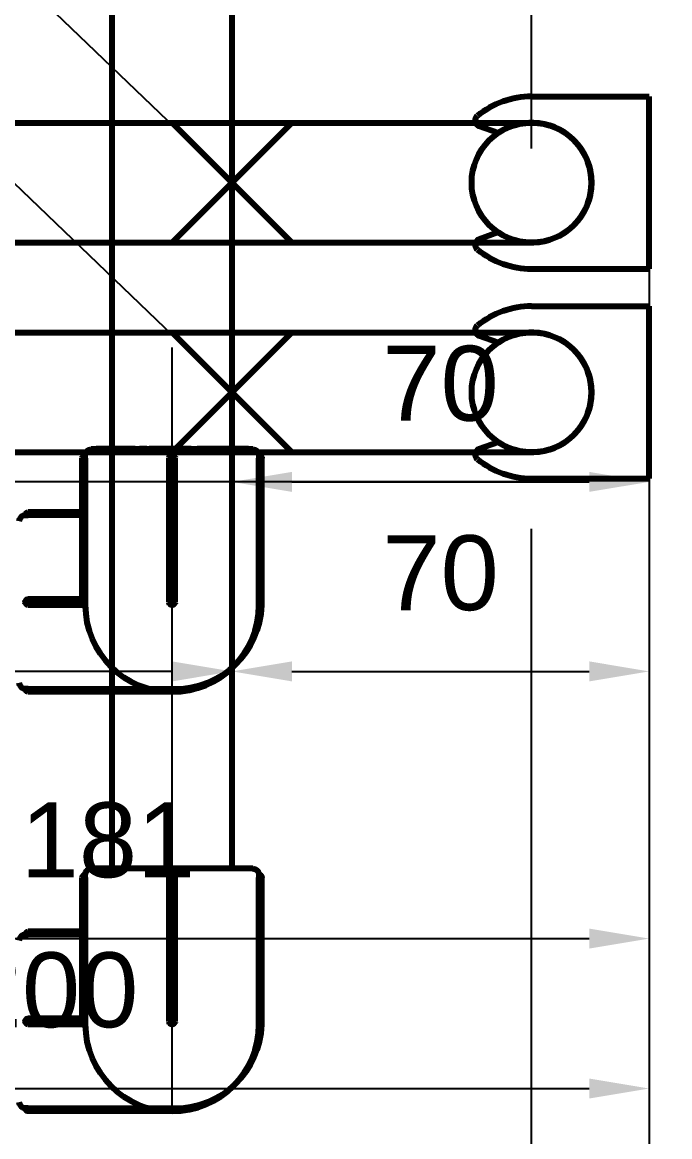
# Model space of a CAD drawing. Header units: millimetres. Extents: x -92220 to 11040, y -5929 to 27498.
# Drawn here: x 8974.2 to 9082.3, y 264.3 to 450.3 of the extents above; entities that cross this region are included whole.
import ezdxf

# ---------------------------------------------------------------- set-up
doc = ezdxf.new("R2010")
doc.units = ezdxf.units.MM
doc.linetypes.add('DASHED', pattern=[19.05, 12.7, -6.35])
doc.layers.add('100 noprint', color=1, linetype='Continuous', plot=False)
for name, color, linetype in [('17 Конструкции 2', 7, 'Continuous'), ('21 Вода ветка 1', 7, 'Continuous'), ('22 Вода ветка 2', 7, 'Continuous'), ('23 Вода ветка 3', 7, 'Continuous'), ('24 Вода ветка 4', 7, 'Continuous'), ('33 Вода ветка 13', 7, 'Continuous'), ('40 Оборудование', 7, 'Continuous')]:
    doc.layers.add(name, color=color, linetype=linetype)
doc.styles.get("Standard").update_dxf_attribs({"font": 'arial.ttf'})
doc.dimstyles.new('ISO-25', dxfattribs={"dimtxt": 2.5, "dimasz": 2.5, "dimexe": 1.25, "dimexo": 0.625, "dimtad": 1, "dimtxsty": 'Standard', "dimcen": 2.5, "dimadec": 0, "dimazin": 0, "dimtfac": 1, "dimtmove": 0, "dimatfit": 3, "dimfxl": 1, "dimarcsym": 0})

# ---------------------------------------------------------------- blocks, each defined once
blk = doc.blocks.new('неподвижная опора')
at = {"color": 0, "lineweight": -2}
for p, q in [((-10, -10), (10, 10)), ((10, -10), (-10, 10))]:
    blk.add_line(p, q, dxfattribs=at)
blk = doc.blocks.new('*D134')
at = {"layer": '21 Вода ветка 1', "color": 0, "lineweight": -2}
for p, q in [((9009.21, 423.51), (9009.21, 368.56)), ((9078.83, 423.51), (9078.83, 368.56)), ((9019.21, 373.56), (9068.83, 373.56))]:
    blk.add_line(p, q, dxfattribs=at)
at = {"layer": '21 Вода ветка 1', "color": 0}
for points in [[(9019.21, 375.23), (9019.21, 371.9), (9009.21, 373.56)], [(9068.83, 371.9), (9068.83, 375.23), (9078.83, 373.56)]]:
    blk.add_solid(points, dxfattribs=at)
at = {"layer": 'Defpoints', "color": 0}
for p in [(9009.21, 423.51), (9078.83, 423.51), (9078.83, 373.56)]:
    blk.add_point(p, dxfattribs=at)
at = {"layer": '21 Вода ветка 1', "color": 0, "insert": (9044.02, 389.94), "char_height": 12.5, "attachment_point": 5}
blk.add_mtext('70', dxfattribs=at)
blk = doc.blocks.new('*D135')
at = {"layer": '21 Вода ветка 1', "color": 0, "lineweight": -2}
for p, q in [((9078.83, 423.51), (9078.83, 368.56)), ((8409.21, 418.51), (8409.21, 368.56)), ((9068.83, 373.56), (8419.21, 373.56))]:
    blk.add_line(p, q, dxfattribs=at)
at = {"layer": '21 Вода ветка 1', "color": 0}
for points in [[(8419.21, 375.23), (8419.21, 371.9), (8409.21, 373.56)], [(9068.83, 371.9), (9068.83, 375.23), (9078.83, 373.56)]]:
    blk.add_solid(points, dxfattribs=at)
at = {"layer": 'Defpoints', "color": 0}
for p in [(9078.83, 423.51), (8409.21, 418.51), (8409.21, 373.56)]:
    blk.add_point(p, dxfattribs=at)
at = {"layer": '21 Вода ветка 1', "color": 0, "insert": (8744.02, 389.94), "char_height": 12.5, "attachment_point": 5}
blk.add_mtext('670', dxfattribs=at)
blk = doc.blocks.new('*D141')
at = {"layer": '22 Вода ветка 2', "color": 0, "lineweight": -2}
for p, q in [((8898.19, 348.45), (8898.19, 292.33)), ((9078.83, 348.45), (9078.83, 292.33)), ((8908.19, 297.33), (9068.83, 297.33))]:
    blk.add_line(p, q, dxfattribs=at)
at = {"layer": '22 Вода ветка 2', "color": 0}
for points in [[(8908.19, 299), (8908.19, 295.67), (8898.19, 297.33)], [(9068.83, 295.67), (9068.83, 299), (9078.83, 297.33)]]:
    blk.add_solid(points, dxfattribs=at)
at = {"layer": 'Defpoints', "color": 0}
for p in [(8898.19, 348.45), (9078.83, 348.45), (9078.83, 297.33)]:
    blk.add_point(p, dxfattribs=at)
at = {"layer": '22 Вода ветка 2', "color": 0, "insert": (8988.51, 313.72), "char_height": 12.5, "attachment_point": 5}
blk.add_mtext('181', dxfattribs=at)
blk = doc.blocks.new('*D147')
at = {"layer": '23 Вода ветка 3', "color": 0, "lineweight": -2}
for p, q in [((9009.21, 388.51), (9009.21, 336.93)), ((9078.83, 388.51), (9078.83, 336.93)), ((9019.21, 341.93), (9068.83, 341.93))]:
    blk.add_line(p, q, dxfattribs=at)
at = {"layer": '23 Вода ветка 3', "color": 0}
for points in [[(9019.21, 343.6), (9019.21, 340.26), (9009.21, 341.93)], [(9068.83, 340.26), (9068.83, 343.6), (9078.83, 341.93)]]:
    blk.add_solid(points, dxfattribs=at)
at = {"layer": 'Defpoints', "color": 0}
for p in [(9009.21, 388.51), (9078.83, 388.51), (9078.83, 341.93)]:
    blk.add_point(p, dxfattribs=at)
at = {"layer": '23 Вода ветка 3', "color": 0, "insert": (9044.02, 358.31), "char_height": 12.5, "attachment_point": 5}
blk.add_mtext('70', dxfattribs=at)
blk = doc.blocks.new('*D148')
at = {"layer": '23 Вода ветка 3', "color": 0, "lineweight": -2}
for p, q in [((9009.21, 388.51), (9009.21, 336.93)), ((8858.19, 383.45), (8858.19, 336.93)), ((8999.21, 341.93), (8868.19, 341.93))]:
    blk.add_line(p, q, dxfattribs=at)
at = {"layer": '23 Вода ветка 3', "color": 0}
for points in [[(8868.19, 343.6), (8868.19, 340.26), (8858.19, 341.93)], [(8999.21, 340.26), (8999.21, 343.6), (9009.21, 341.93)]]:
    blk.add_solid(points, dxfattribs=at)
at = {"layer": 'Defpoints', "color": 0}
for p in [(9009.21, 388.51), (8858.19, 383.45), (8858.19, 341.93)]:
    blk.add_point(p, dxfattribs=at)
at = {"layer": '23 Вода ветка 3', "color": 0, "insert": (8933.7, 358.31), "char_height": 12.5, "attachment_point": 5}
blk.add_mtext('151', dxfattribs=at)
blk = doc.blocks.new('*D151')
at = {"layer": '24 Вода ветка 4', "color": 0, "lineweight": -2}
for p, q in [((8898.19, 278.45), (8898.19, 227.21)), ((9078.83, 278.45), (9078.83, 227.21)), ((8908.19, 232.21), (9068.83, 232.21))]:
    blk.add_line(p, q, dxfattribs=at)
at = {"layer": '24 Вода ветка 4', "color": 0}
for points in [[(8908.19, 233.88), (8908.19, 230.54), (8898.19, 232.21)], [(9068.83, 230.54), (9068.83, 233.88), (9078.83, 232.21)]]:
    blk.add_solid(points, dxfattribs=at)
at = {"layer": 'Defpoints', "color": 0}
for p in [(8898.19, 278.45), (9078.83, 278.45), (9078.83, 232.21)]:
    blk.add_point(p, dxfattribs=at)
at = {"layer": '24 Вода ветка 4', "color": 0, "insert": (8988.51, 248.59), "char_height": 12.5, "attachment_point": 5}
blk.add_mtext('181', dxfattribs=at)
blk = doc.blocks.new('*D222')
at = {"layer": '33 Вода ветка 13', "color": 0, "lineweight": -2}
for p, q in [((8879.19, 313.45), (8879.19, 267.3)), ((9078.83, 313.45), (9078.83, 267.3)), ((8889.19, 272.3), (9068.83, 272.3))]:
    blk.add_line(p, q, dxfattribs=at)
at = {"layer": '33 Вода ветка 13', "color": 0}
for points in [[(8889.19, 273.97), (8889.19, 270.64), (8879.19, 272.3)], [(9068.83, 270.64), (9068.83, 273.97), (9078.83, 272.3)]]:
    blk.add_solid(points, dxfattribs=at)
at = {"layer": 'Defpoints', "color": 0}
for p in [(8879.19, 313.45), (9078.83, 313.45), (9078.83, 272.3)]:
    blk.add_point(p, dxfattribs=at)
at = {"layer": '33 Вода ветка 13', "color": 0, "insert": (8979.01, 288.69), "char_height": 12.5, "attachment_point": 5}
blk.add_mtext('200', dxfattribs=at)
blk = doc.blocks.new('*D396')
at = {"layer": '40 Оборудование', "color": 0, "lineweight": -2}
for p, q in [((8958.83, 1250), (9173.06, 1250)), ((9168.06, 1240), (9168.06, 10)), ((8958.83, 0), (9173.06, 0))]:
    blk.add_line(p, q, dxfattribs=at)
at = {"layer": '40 Оборудование', "color": 0}
for points in [[(9169.72, 1240), (9166.39, 1240), (9168.06, 1250)], [(9166.39, 10), (9169.72, 10), (9168.06, 0)]]:
    blk.add_solid(points, dxfattribs=at)
at = {"layer": 'Defpoints', "color": 0}
for p in [(8958.83, 1250), (8958.83, 0), (9168.06, 0)]:
    blk.add_point(p, dxfattribs=at)
at = {"layer": '40 Оборудование', "color": 0, "insert": (9151.59, 625), "char_height": 12.5, "attachment_point": 5, "rotation": 90}
blk.add_mtext('1250*', dxfattribs=at)

msp = doc.modelspace()

# ---------------------------------------------------------------- linework, layer by layer
at = {"layer": '100 noprint', "color": 2, "linetype": 'DASHED', "ltscale": 10, "flags": 128}
for points in [[(215, -2918.57), (9059.21, -2918.57), (9059.21, 1147.54)], [(245.26, -2978.57), (8999.21, -2978.57), (8999.21, 930.63)]]:
    msp.add_lwpolyline(points, dxfattribs=at)
at = {"layer": '17 Конструкции 2', "color": 254}
for p, q in [((7820.21, 433.51), (9049.86, 433.51)), ((7820.21, 413.29), (9049.86, 413.29))]:
    msp.add_line(p, q, dxfattribs=at)
at = {"layer": '21 Вода ветка 1', "lineweight": 80}
for p, q in [((9059.21, 437.89), (9078.83, 437.89)), ((9078.83, 409.14), (9078.83, 437.89)), ((9053.62, 431.81), (9050.44, 432.96)), ((9053.62, 415.22), (9050.44, 414.06)), ((9059.21, 409.14), (9078.83, 409.14))]:
    msp.add_line(p, q, dxfattribs=at)
at = {"layer": '21 Вода ветка 1', "color": 1, "lineweight": 80}
for p, q in [((7874.53, 433.51), (9059.21, 433.51)), ((7874.98, 413.51), (9059.21, 413.51))]:
    msp.add_line(p, q, dxfattribs=at)
at = {"layer": '21 Вода ветка 1', "flags": 128}
msp.add_lwpolyline([(9009.21, 423.51), (8947.52, 482.66), (8923.45, 482.66)], dxfattribs=at)
at = {"layer": '21 Вода ветка 1', "color": 1, "lineweight": 80}
msp.add_circle((9059.21, 423.51), 10, dxfattribs=at)
at = {"layer": '21 Вода ветка 1', "lineweight": 80}
for centre, radius, start, end in [((9059.21, 423.51), 14.37, 90, 129.036), ((9050.78, 433.9), 1, 129.036, 249.9628), ((9059.21, 423.51), 10, 236.0093, 123.9907), ((9050.78, 413.13), 1, 110.0372, 230.964), ((9059.21, 423.51), 14.37, 230.964, 270)]:
    msp.add_arc(centre, radius, start, end, dxfattribs=at)
at = {"layer": '22 Вода ветка 2', "color": 5, "lineweight": 80}
for p, q in [((8989.21, 379.01), (8989.21, 903.23)), ((9009.21, 379.01), (9009.21, 903.23)), ((8984.21, 353.01), (8984.72, 353.01)), ((8999.71, 338.51), (8999.71, 339.02))]:
    msp.add_line(p, q, dxfattribs=at)
at = {"layer": '22 Вода ветка 2', "color": 5, "lineweight": 80, "extrusion": (2.28848e-17, 1, -2.22045e-16)}
for p, q in [((9012.71, 379.01), (8985.71, 379.01)), ((8986.51, 379.01), (8986.51, 379.11)), ((8986.51, 379.11), (8988.25, 379.11)), ((8988.25, 379.01), (8988.25, 379.11)), ((8989.5, 379.11), (8990.51, 379.11)), ((8989.5, 379.01), (8989.5, 379.11)), ((8990.51, 379.01), (8990.51, 379.11)), ((8990.51, 379.11), (8991.13, 379.11)), ((8991.13, 379.11), (8992.42, 379.11)), ((8991.13, 379.01), (8991.13, 379.11)), ((8992.42, 379.11), (8992.56, 379.11)), ((8992.42, 379.01), (8992.42, 379.11)), ((8992.56, 379.01), (8992.56, 379.11)), ((8992.56, 379.11), (8993.05, 379.11)), ((8993.05, 379.01), (8993.05, 379.11)), ((8993.79, 379.11), (8993.9, 379.11)), ((8993.79, 379.01), (8993.79, 379.11)), ((8993.9, 379.11), (8994.14, 379.11)), ((8993.9, 379.01), (8993.9, 379.11)), ((8994.14, 379.01), (8994.14, 379.11)), ((8994.14, 379.11), (8995.01, 379.11)), ((8995.01, 379.01), (8995.01, 379.11)), ((8995.37, 379.11), (8995.61, 379.11)), ((8995.37, 379.01), (8995.37, 379.11)), ((8995.61, 379.11), (8995.88, 379.11)), ((8995.61, 379.01), (8995.61, 379.11)), ((8995.88, 379.01), (8995.88, 379.11)), ((8995.88, 379.11), (8997.17, 379.11)), ((8997.17, 379.11), (8997.2, 379.11)), ((8997.17, 379.01), (8997.17, 379.11)), ((8997.2, 379.11), (8997.47, 379.11)), ((8997.2, 379.01), (8997.2, 379.11)), ((8997.47, 379.11), (8998.13, 379.11)), ((8997.47, 379.01), (8997.47, 379.11)), ((8998.27, 379.01), (8998.27, 379.11)), ((8998.34, 379.11), (8998.74, 379.11)), ((8998.74, 379.11), (8999.02, 379.11)), ((8998.74, 379.01), (8998.74, 379.11)), ((8999.02, 379.01), (8999.02, 379.11)), ((8999.02, 379.11), (8999.27, 379.11)), ((8999.27, 379.11), (9000.06, 379.11)), ((8999.27, 379.01), (8999.27, 379.11)), ((9000.06, 379.01), (9000.06, 379.11)), ((9000.49, 379.11), (9000.75, 379.11)), ((9000.49, 379.01), (9000.49, 379.11)), ((9000.75, 379.11), (9000.9, 379.11)), ((9000.75, 379.01), (9000.75, 379.11)), ((9000.9, 379.11), (9001.4, 379.11)), ((9000.9, 379.01), (9000.9, 379.11)), ((9002.26, 379.01), (9002.26, 379.11)), ((9003.49, 379.01), (9003.49, 379.11)), ((9004.4, 379.01), (9004.4, 379.11)), ((9006.02, 379.11), (9006.42, 379.11)), ((9006.02, 379.01), (9006.02, 379.11)), ((9006.42, 379.01), (9006.42, 379.11)), ((9007.66, 379.01), (9007.66, 379.11)), ((9008.39, 379.11), (9008.45, 379.11)), ((9008.39, 379.01), (9008.39, 379.11)), ((9008.45, 379.11), (9008.62, 379.11)), ((9008.45, 379.01), (9008.45, 379.11)), ((9008.62, 379.01), (9008.62, 379.11)), ((9009.35, 379.11), (9009.63, 379.11)), ((9009.35, 379.01), (9009.35, 379.11)), ((9009.63, 379.11), (9009.71, 379.11)), ((9009.63, 379.01), (9009.63, 379.11)), ((9009.71, 379.11), (9009.8, 379.11)), ((9009.71, 379.01), (9009.71, 379.11)), ((9009.8, 379.11), (9009.91, 379.11)), ((9009.8, 379.01), (9009.8, 379.11)), ((9009.91, 379.01), (9009.91, 379.11)), ((9011.27, 379.11), (9011.66, 379.11)), ((9011.27, 379.01), (9011.27, 379.11)), ((9011.66, 379.11), (9011.89, 379.11)), ((9011.66, 379.01), (9011.66, 379.11)), ((9011.89, 379.11), (9011.94, 379.11)), ((9011.89, 379.01), (9011.89, 379.11)), ((9011.94, 379.01), (9011.94, 379.11)), ((8984.21, 353.01), (8984.21, 377.51)), ((8984.72, 377.51), (8984.72, 353.01)), ((8998.71, 353.51), (8998.71, 377.51)), ((8999.71, 353.51), (8999.71, 377.51)), ((9013.7, 353.01), (9013.7, 377.51)), ((9014.21, 353.01), (9014.21, 377.51)), ((9013.7, 353.01), (9014.21, 353.01))]:
    msp.add_line(p, q, dxfattribs=at)
at = {"layer": '22 Вода ветка 2', "color": 5, "lineweight": 80, "extrusion": (-1, 8.41171e-17, -2.22045e-16)}
for p, q in [((8984.21, 368.51), (8975.21, 368.51)), ((8999.71, 368.01), (8999.71, 368.51)), ((8984.21, 368.01), (8975.21, 368.01)), ((8984.21, 354.01), (8975.21, 354.01)), ((8984.21, 353.01), (8975.21, 353.01)), ((8975.21, 339.02), (8999.71, 339.02)), ((8999.71, 338.51), (8975.21, 338.51))]:
    msp.add_line(p, q, dxfattribs=at)
at = {"layer": '22 Вода ветка 2', "color": 5, "lineweight": 80, "extrusion": (-5.08144e-33, -2.22045e-16, -1)}
for centre, radius, start, end in [((-8984.71, 377.51), 0.5, 0, 90), ((-8985.71, 378.01), 1, 0, 90), ((-8999.21, 377.51), 0.5, 0, 180), ((-9012.71, 378.01), 1, 90, 180), ((-9013.71, 377.51), 0.5, 90, 180)]:
    msp.add_arc(centre, radius, start, end, dxfattribs=at)
at = {"layer": '22 Вода ветка 2', "color": 5, "lineweight": 80, "extrusion": (2.22045e-16, -1.86777e-32, -1)}
for centre, radius, start, end in [((-8975.21, 368.01), 0.5, 0, 90), ((-8974.71, 367.01), 1, 0, 90), ((-8975.21, 353.51), 0.5, 270, 90), ((-8974.71, 340.01), 1, 270, 0), ((-8975.21, 339.01), 0.5, 270, 0)]:
    msp.add_arc(centre, radius, start, end, dxfattribs=at)
at = {"layer": '22 Вода ветка 2', "color": 5, "lineweight": 80, "extrusion": (2.21112e-32, 2.22045e-16, -1)}
msp.add_arc((-8999.21, 353.51), 0.5, 180, 0, dxfattribs=at)
at = {"layer": '22 Вода ветка 2', "color": 5, "lineweight": 80}
for centre, start, end in [((8999.21, 353.01), 180, 0), ((8999.71, 353.51), 270, 358.0239)]:
    msp.add_arc(centre, 14.5, start, end, dxfattribs=at)
for points, degree, knots in [([(8984.72, 377.51), (8984.72, 377.57), (8984.71, 377.63), (8984.71, 377.75), (8984.71, 377.8), (8984.71, 377.88), (8984.71, 377.92), (8984.71, 377.97), (8984.71, 377.99), (8984.71, 378.01), (8984.71, 378.01), (8984.71, 378.01)], 3, [0.22380526, 0.22380526, 0.22380526, 0.22380526, 0.24107522, 0.24107522, 0.25834518, 0.25834518, 0.27361424, 0.27361424, 0.28601062, 0.28601062, 0.29840701, 0.29840701, 0.29840701, 0.29840701]), ([(8988.39, 379.11), (8988.53, 379.11), (8988.97, 379.11), (8989.37, 379.11), (8989.5, 379.11)], 2, [-3, -3, -3, -2, -1, -0.484947, -0.484947, -0.484947]), ([(9003.49, 379.11), (9003.49, 379.11), (9003.62, 379.11), (9003.86, 379.11)], 2, [-1.502374, -1.502374, -1.502374, -1, 0, 0, 0]), ([(9003.86, 379.11), (9004.12, 379.11), (9004.39, 379.11), (9004.4, 379.11)], 2, [-2, -2, -2, -1, -0.936655, -0.936655, -0.936655]), ([(9004.4, 379.11), (9004.4, 379.11), (9004.47, 379.11), (9004.65, 379.11)], 2, [-1.431321, -1.431321, -1.431321, -1, 0, 0, 0]), ([(9005.73, 379.11), (9005.92, 379.11), (9006.02, 379.11), (9006.02, 379.11)], 2, [-3, -3, -3, -2, -1.429003, -1.429003, -1.429003]), ([(9006.42, 379.11), (9006.42, 379.11), (9006.49, 379.11), (9006.57, 379.11)], 2, [-1.875117, -1.875117, -1.875117, -1, 0, 0, 0]), ([(9007.4, 379.11), (9007.62, 379.11), (9007.66, 379.11), (9007.66, 379.11)], 2, [-2, -2, -2, -1, -0.823469, -0.823469, -0.823469]), ([(9008.62, 379.11), (9008.78, 379.11), (9009.01, 379.11), (9009.13, 379.11)], 2, [-1.854622, -1.854622, -1.854622, -1, 0, 0, 0]), ([(9009.13, 379.11), (9009.3, 379.11), (9009.35, 379.11), (9009.35, 379.11)], 2, [-3, -3, -3, -2, -1.715556, -1.715556, -1.715556]), ([(9013.71, 378.01), (9013.71, 378.01), (9013.71, 378.01), (9013.71, 377.99), (9013.71, 377.97), (9013.7, 377.92), (9013.7, 377.88), (9013.7, 377.8), (9013.7, 377.75), (9013.7, 377.63), (9013.7, 377.57), (9013.7, 377.51)], 3, [0.44761051, 0.44761051, 0.44761051, 0.44761051, 0.4600069, 0.4600069, 0.47240329, 0.47240329, 0.48767234, 0.48767234, 0.5049423, 0.5049423, 0.52221227, 0.52221227, 0.52221227, 0.52221227]), ([(8974.71, 368.01), (8974.71, 368.01), (8974.71, 368.01), (8974.74, 368.01), (8974.75, 368.01), (8974.8, 368.01), (8974.84, 368.01), (8974.92, 368.01), (8974.97, 368.01), (8975.09, 368.01), (8975.15, 368.01), (8975.21, 368.01)], 3, [0.44761051, 0.44761051, 0.44761051, 0.44761051, 0.4600069, 0.4600069, 0.47240329, 0.47240329, 0.48767234, 0.48767234, 0.5049423, 0.5049423, 0.52221227, 0.52221227, 0.52221227, 0.52221227]), ([(8975.21, 339.02), (8975.15, 339.02), (8975.09, 339.02), (8974.97, 339.02), (8974.92, 339.02), (8974.84, 339.02), (8974.8, 339.02), (8974.75, 339.02), (8974.74, 339.02), (8974.71, 339.01), (8974.71, 339.01), (8974.71, 339.01)], 3, [0.22380526, 0.22380526, 0.22380526, 0.22380526, 0.24107522, 0.24107522, 0.25834518, 0.25834518, 0.27361424, 0.27361424, 0.28601062, 0.28601062, 0.29840701, 0.29840701, 0.29840701, 0.29840701])]:
    msp.add_open_spline(points, degree=degree, knots=knots, dxfattribs=at)
for points in [[(8988.25, 379.11), (8988.25, 379.11), (8988.39, 379.11)], [(8998.13, 379.11), (8998.21, 379.11), (8998.27, 379.11)], [(8998.27, 379.11), (8998.3, 379.11), (8998.34, 379.11)], [(9001.4, 379.11), (9001.82, 379.11), (9002.21, 379.11), (9002.25, 379.11)], [(9002.25, 379.11), (9002.26, 379.11), (9002.26, 379.11)], [(9004.65, 379.11), (9004.8, 379.11), (9005.06, 379.11), (9005.32, 379.11), (9005.6, 379.11), (9005.73, 379.11)], [(9006.57, 379.11), (9006.72, 379.11), (9007.18, 379.11), (9007.4, 379.11)], [(9007.66, 379.11), (9007.69, 379.11), (9007.72, 379.11)], [(9007.72, 379.11), (9007.89, 379.11), (9008.05, 379.11)], [(9008.05, 379.11), (9008.18, 379.11), (9008.39, 379.11)], [(9009.91, 379.11), (9009.91, 379.11), (9010.13, 379.11)], [(9010.13, 379.11), (9010.32, 379.11), (9010.59, 379.11)], [(9010.59, 379.11), (9010.88, 379.11), (9011.26, 379.11), (9011.27, 379.11)], [(9011.27, 379.11), (9011.27, 379.11), (9011.27, 379.11)]]:
    msp.add_open_spline(points, degree=2, dxfattribs=at)
at = {"layer": '23 Вода ветка 3', "lineweight": 80}
for p, q in [((9059.21, 402.89), (9078.83, 402.89)), ((9078.83, 374.14), (9078.83, 402.89)), ((9053.62, 396.81), (9050.44, 397.96)), ((9053.62, 380.22), (9050.44, 379.06)), ((9059.21, 374.14), (9078.83, 374.14))]:
    msp.add_line(p, q, dxfattribs=at)
at = {"layer": '23 Вода ветка 3', "color": 1, "lineweight": 80}
for p, q in [((8754.19, 398.51), (9059.21, 398.51)), ((8754.19, 378.51), (9059.21, 378.51))]:
    msp.add_line(p, q, dxfattribs=at)
at = {"layer": '23 Вода ветка 3', "flags": 128}
msp.add_lwpolyline([(9009.21, 388.51), (8947.52, 447.66), (8923.45, 447.66)], dxfattribs=at)
at = {"layer": '23 Вода ветка 3', "color": 1, "lineweight": 80}
msp.add_circle((9059.21, 388.51), 10, dxfattribs=at)
at = {"layer": '23 Вода ветка 3', "lineweight": 80}
for centre, radius, start, end in [((9059.21, 388.51), 14.37, 90, 129.036), ((9050.78, 398.9), 1, 129.036, 249.9628), ((9059.21, 388.51), 10, 236.0093, 123.9907), ((9050.78, 378.13), 1, 110.0372, 230.964), ((9059.21, 388.51), 14.37, 230.964, 270)]:
    msp.add_arc(centre, radius, start, end, dxfattribs=at)
at = {"layer": '24 Вода ветка 4', "color": 5, "lineweight": 80}
for p, q in [((8989.21, 309.01), (8989.21, 903.23)), ((9009.21, 309.01), (9009.21, 903.23)), ((8984.21, 283.01), (8984.72, 283.01)), ((8999.71, 268.51), (8999.71, 269.02))]:
    msp.add_line(p, q, dxfattribs=at)
at = {"layer": '24 Вода ветка 4', "color": 5, "lineweight": 80, "extrusion": (2.28848e-17, 1, -2.22045e-16)}
for p, q in [((9012.71, 309.01), (8985.71, 309.01)), ((8986.51, 309.01), (8986.51, 309.11)), ((8986.51, 309.11), (8988.25, 309.11)), ((8988.25, 309.01), (8988.25, 309.11)), ((8989.5, 309.11), (8990.51, 309.11)), ((8989.5, 309.01), (8989.5, 309.11)), ((8990.51, 309.01), (8990.51, 309.11)), ((8990.51, 309.11), (8991.13, 309.11)), ((8991.13, 309.11), (8992.42, 309.11)), ((8991.13, 309.01), (8991.13, 309.11)), ((8992.42, 309.11), (8992.56, 309.11)), ((8992.42, 309.01), (8992.42, 309.11)), ((8992.56, 309.01), (8992.56, 309.11)), ((8992.56, 309.11), (8993.05, 309.11)), ((8993.05, 309.01), (8993.05, 309.11)), ((8993.79, 309.11), (8993.9, 309.11)), ((8993.79, 309.01), (8993.79, 309.11)), ((8993.9, 309.11), (8994.14, 309.11)), ((8993.9, 309.01), (8993.9, 309.11)), ((8994.14, 309.01), (8994.14, 309.11)), ((8994.14, 309.11), (8995.01, 309.11)), ((8995.01, 309.01), (8995.01, 309.11)), ((8995.37, 309.11), (8995.61, 309.11)), ((8995.37, 309.01), (8995.37, 309.11)), ((8995.61, 309.11), (8995.88, 309.11)), ((8995.61, 309.01), (8995.61, 309.11)), ((8995.88, 309.01), (8995.88, 309.11)), ((8995.88, 309.11), (8997.17, 309.11)), ((8997.17, 309.11), (8997.2, 309.11)), ((8997.17, 309.01), (8997.17, 309.11)), ((8997.2, 309.11), (8997.47, 309.11)), ((8997.2, 309.01), (8997.2, 309.11)), ((8997.47, 309.11), (8998.13, 309.11)), ((8997.47, 309.01), (8997.47, 309.11)), ((8998.27, 309.01), (8998.27, 309.11)), ((8998.34, 309.11), (8998.74, 309.11)), ((8998.74, 309.11), (8999.02, 309.11)), ((8998.74, 309.01), (8998.74, 309.11)), ((8999.02, 309.01), (8999.02, 309.11)), ((8999.02, 309.11), (8999.27, 309.11)), ((8999.27, 309.11), (9000.06, 309.11)), ((8999.27, 309.01), (8999.27, 309.11)), ((9000.06, 309.01), (9000.06, 309.11)), ((9000.49, 309.11), (9000.75, 309.11)), ((9000.49, 309.01), (9000.49, 309.11)), ((9000.75, 309.11), (9000.9, 309.11)), ((9000.75, 309.01), (9000.75, 309.11)), ((9000.9, 309.11), (9001.4, 309.11)), ((9000.9, 309.01), (9000.9, 309.11)), ((9002.26, 309.01), (9002.26, 309.11)), ((9003.49, 309.01), (9003.49, 309.11)), ((9004.4, 309.01), (9004.4, 309.11)), ((9006.02, 309.11), (9006.42, 309.11)), ((9006.02, 309.01), (9006.02, 309.11)), ((9006.42, 309.01), (9006.42, 309.11)), ((9007.66, 309.01), (9007.66, 309.11)), ((9008.39, 309.11), (9008.45, 309.11)), ((9008.39, 309.01), (9008.39, 309.11)), ((9008.45, 309.11), (9008.62, 309.11)), ((9008.45, 309.01), (9008.45, 309.11)), ((9008.62, 309.01), (9008.62, 309.11)), ((9009.35, 309.11), (9009.63, 309.11)), ((9009.35, 309.01), (9009.35, 309.11)), ((9009.63, 309.11), (9009.71, 309.11)), ((9009.63, 309.01), (9009.63, 309.11)), ((9009.71, 309.11), (9009.8, 309.11)), ((9009.71, 309.01), (9009.71, 309.11)), ((9009.8, 309.11), (9009.91, 309.11)), ((9009.8, 309.01), (9009.8, 309.11)), ((9009.91, 309.01), (9009.91, 309.11)), ((9011.27, 309.11), (9011.66, 309.11)), ((9011.27, 309.01), (9011.27, 309.11)), ((9011.66, 309.11), (9011.89, 309.11)), ((9011.66, 309.01), (9011.66, 309.11)), ((9011.89, 309.11), (9011.94, 309.11)), ((9011.89, 309.01), (9011.89, 309.11)), ((9011.94, 309.01), (9011.94, 309.11)), ((8984.21, 283.01), (8984.21, 307.51)), ((8984.72, 307.51), (8984.72, 283.01)), ((8998.71, 283.51), (8998.71, 307.51)), ((8999.71, 283.51), (8999.71, 307.51)), ((9013.7, 283.01), (9013.7, 307.51)), ((9014.21, 283.01), (9014.21, 307.51)), ((9013.7, 283.01), (9014.21, 283.01))]:
    msp.add_line(p, q, dxfattribs=at)
at = {"layer": '24 Вода ветка 4', "color": 5, "lineweight": 80, "extrusion": (-1, 8.41171e-17, -2.22045e-16)}
for p, q in [((8984.21, 298.51), (8975.21, 298.51)), ((8984.21, 298.01), (8975.21, 298.01)), ((8999.71, 298.01), (8999.71, 298.51)), ((8984.21, 284.01), (8975.21, 284.01)), ((8984.21, 283.01), (8975.21, 283.01)), ((8975.21, 269.02), (8999.71, 269.02)), ((8999.71, 268.51), (8975.21, 268.51))]:
    msp.add_line(p, q, dxfattribs=at)
at = {"layer": '24 Вода ветка 4', "color": 5, "lineweight": 80, "extrusion": (-5.08144e-33, -2.22045e-16, -1)}
for centre, radius, start, end in [((-8985.71, 308.01), 1, 0, 90), ((-9012.71, 308.01), 1, 90, 180), ((-8984.71, 307.51), 0.5, 0, 90), ((-8999.21, 307.51), 0.5, 0, 180), ((-9013.71, 307.51), 0.5, 90, 180)]:
    msp.add_arc(centre, radius, start, end, dxfattribs=at)
at = {"layer": '24 Вода ветка 4', "color": 5, "lineweight": 80, "extrusion": (2.22045e-16, -1.86777e-32, -1)}
for centre, radius, start, end in [((-8974.71, 297.01), 1, 0, 90), ((-8975.21, 298.01), 0.5, 0, 90), ((-8975.21, 283.51), 0.5, 270, 90), ((-8974.71, 270.01), 1, 270, 0), ((-8975.21, 269.01), 0.5, 270, 0)]:
    msp.add_arc(centre, radius, start, end, dxfattribs=at)
at = {"layer": '24 Вода ветка 4', "color": 5, "lineweight": 80}
for centre, start, end in [((8999.21, 283.01), 180, 0), ((8999.71, 283.51), 270, 358.0239)]:
    msp.add_arc(centre, 14.5, start, end, dxfattribs=at)
at = {"layer": '24 Вода ветка 4', "color": 5, "lineweight": 80, "extrusion": (2.21112e-32, 2.22045e-16, -1)}
msp.add_arc((-8999.21, 283.51), 0.5, 180, 0, dxfattribs=at)
at = {"layer": '24 Вода ветка 4', "color": 5, "lineweight": 80}
for points in [[(8988.25, 309.11), (8988.25, 309.11), (8988.39, 309.11)], [(8998.13, 309.11), (8998.21, 309.11), (8998.27, 309.11)], [(8998.27, 309.11), (8998.3, 309.11), (8998.34, 309.11)], [(9001.4, 309.11), (9001.82, 309.11), (9002.21, 309.11), (9002.25, 309.11)], [(9002.25, 309.11), (9002.26, 309.11), (9002.26, 309.11)], [(9004.65, 309.11), (9004.8, 309.11), (9005.06, 309.11), (9005.32, 309.11), (9005.6, 309.11), (9005.73, 309.11)], [(9006.57, 309.11), (9006.72, 309.11), (9007.18, 309.11), (9007.4, 309.11)], [(9007.66, 309.11), (9007.69, 309.11), (9007.72, 309.11)], [(9007.72, 309.11), (9007.89, 309.11), (9008.05, 309.11)], [(9008.05, 309.11), (9008.18, 309.11), (9008.39, 309.11)], [(9009.91, 309.11), (9009.91, 309.11), (9010.13, 309.11)], [(9010.13, 309.11), (9010.32, 309.11), (9010.59, 309.11)], [(9010.59, 309.11), (9010.88, 309.11), (9011.26, 309.11), (9011.27, 309.11)], [(9011.27, 309.11), (9011.27, 309.11), (9011.27, 309.11)]]:
    msp.add_open_spline(points, degree=2, dxfattribs=at)
for points, degree, knots in [([(8988.39, 309.11), (8988.53, 309.11), (8988.97, 309.11), (8989.37, 309.11), (8989.5, 309.11)], 2, [-3, -3, -3, -2, -1, -0.484947, -0.484947, -0.484947]), ([(9003.49, 309.11), (9003.49, 309.11), (9003.62, 309.11), (9003.86, 309.11)], 2, [-1.502374, -1.502374, -1.502374, -1, 0, 0, 0]), ([(9003.86, 309.11), (9004.12, 309.11), (9004.39, 309.11), (9004.4, 309.11)], 2, [-2, -2, -2, -1, -0.936655, -0.936655, -0.936655]), ([(9004.4, 309.11), (9004.4, 309.11), (9004.47, 309.11), (9004.65, 309.11)], 2, [-1.431321, -1.431321, -1.431321, -1, 0, 0, 0]), ([(9005.73, 309.11), (9005.92, 309.11), (9006.02, 309.11), (9006.02, 309.11)], 2, [-3, -3, -3, -2, -1.429003, -1.429003, -1.429003]), ([(9006.42, 309.11), (9006.42, 309.11), (9006.49, 309.11), (9006.57, 309.11)], 2, [-1.875117, -1.875117, -1.875117, -1, 0, 0, 0]), ([(9007.4, 309.11), (9007.62, 309.11), (9007.66, 309.11), (9007.66, 309.11)], 2, [-2, -2, -2, -1, -0.823469, -0.823469, -0.823469]), ([(9008.62, 309.11), (9008.78, 309.11), (9009.01, 309.11), (9009.13, 309.11)], 2, [-1.854622, -1.854622, -1.854622, -1, 0, 0, 0]), ([(9009.13, 309.11), (9009.3, 309.11), (9009.35, 309.11), (9009.35, 309.11)], 2, [-3, -3, -3, -2, -1.715556, -1.715556, -1.715556]), ([(8984.72, 307.51), (8984.72, 307.57), (8984.71, 307.63), (8984.71, 307.75), (8984.71, 307.8), (8984.71, 307.88), (8984.71, 307.92), (8984.71, 307.97), (8984.71, 307.99), (8984.71, 308.01), (8984.71, 308.01), (8984.71, 308.01)], 3, [0.22380526, 0.22380526, 0.22380526, 0.22380526, 0.24107522, 0.24107522, 0.25834518, 0.25834518, 0.27361424, 0.27361424, 0.28601062, 0.28601062, 0.29840701, 0.29840701, 0.29840701, 0.29840701]), ([(9013.71, 308.01), (9013.71, 308.01), (9013.71, 308.01), (9013.71, 307.99), (9013.71, 307.97), (9013.7, 307.92), (9013.7, 307.88), (9013.7, 307.8), (9013.7, 307.75), (9013.7, 307.63), (9013.7, 307.57), (9013.7, 307.51)], 3, [0.44761051, 0.44761051, 0.44761051, 0.44761051, 0.4600069, 0.4600069, 0.47240329, 0.47240329, 0.48767234, 0.48767234, 0.5049423, 0.5049423, 0.52221227, 0.52221227, 0.52221227, 0.52221227]), ([(8974.71, 298.01), (8974.71, 298.01), (8974.71, 298.01), (8974.74, 298.01), (8974.75, 298.01), (8974.8, 298.01), (8974.84, 298.01), (8974.92, 298.01), (8974.97, 298.01), (8975.09, 298.01), (8975.15, 298.01), (8975.21, 298.01)], 3, [0.44761051, 0.44761051, 0.44761051, 0.44761051, 0.4600069, 0.4600069, 0.47240329, 0.47240329, 0.48767234, 0.48767234, 0.5049423, 0.5049423, 0.52221227, 0.52221227, 0.52221227, 0.52221227]), ([(8975.21, 269.02), (8975.15, 269.02), (8975.09, 269.02), (8974.97, 269.02), (8974.92, 269.02), (8974.84, 269.02), (8974.8, 269.02), (8974.75, 269.02), (8974.74, 269.02), (8974.71, 269.01), (8974.71, 269.01), (8974.71, 269.01)], 3, [0.22380526, 0.22380526, 0.22380526, 0.22380526, 0.24107522, 0.24107522, 0.25834518, 0.25834518, 0.27361424, 0.27361424, 0.28601062, 0.28601062, 0.29840701, 0.29840701, 0.29840701, 0.29840701])]:
    msp.add_open_spline(points, degree=degree, knots=knots, dxfattribs=at)

# ---------------------------------------------------------------- block references
at = {"layer": '21 Вода ветка 1', "color": 1, "lineweight": 80}
msp.add_blockref('неподвижная опора', (9009.21, 423.51), dxfattribs=at)
at = {"layer": '23 Вода ветка 3', "color": 1, "lineweight": 80}
msp.add_blockref('неподвижная опора', (9009.21, 388.51), dxfattribs=at)

# ---------------------------------------------------------------- dimensions: what is measured, and where the dimension line sits
at = {"layer": '21 Вода ветка 1'}
dim = msp.add_linear_dim(base=(8409.21, 373.56), p1=(9078.83, 423.51), p2=(8409.21, 418.51), dimstyle='ISO-25', override={"dimtxt": 12.5, "dimasz": 10, "dimexe": 5, "dimexo": 0, "dimgap": 10, "dimdec": 0}, dxfattribs=at)
dim.commit()
dim.dimension.update_dxf_attribs({"geometry": '*D135', "text_midpoint": (8744.02, 389.94)})
dim = msp.add_linear_dim(base=(9078.83, 373.56), p1=(9009.21, 423.51), p2=(9078.83, 423.51), dimstyle='ISO-25', override={"dimtxt": 12.5, "dimasz": 10, "dimexe": 5, "dimexo": 0, "dimgap": 10, "dimdec": 0}, dxfattribs=at)
dim.commit()
dim.dimension.update_dxf_attribs({"geometry": '*D134', "text_midpoint": (9044.02, 373.56), "dimtype": 160})
at = {"layer": '22 Вода ветка 2'}
dim = msp.add_linear_dim(base=(9078.83, 297.33), p1=(8898.19, 348.45), p2=(9078.83, 348.45), dimstyle='ISO-25', override={"dimtxt": 12.5, "dimasz": 10, "dimexe": 5, "dimexo": 0, "dimgap": 10, "dimdec": 0}, dxfattribs=at)
dim.commit()
dim.dimension.update_dxf_attribs({"geometry": '*D141', "text_midpoint": (8988.51, 297.33), "dimtype": 160})
at = {"layer": '23 Вода ветка 3'}
for base, p2, picture, middle in [((8858.19, 341.93), (8858.19, 383.45), '*D148', (8933.7, 358.31)), ((9078.83, 341.93), (9078.83, 388.51), '*D147', (9044.02, 358.31))]:
    dim = msp.add_linear_dim(base=base, p1=(9009.21, 388.51), p2=p2, dimstyle='ISO-25', override={"dimtxt": 12.5, "dimasz": 10, "dimexe": 5, "dimexo": 0, "dimgap": 10, "dimdec": 0}, dxfattribs=at)
    dim.commit()
    dim.dimension.update_dxf_attribs({"geometry": picture, "text_midpoint": middle})
at = {"layer": '24 Вода ветка 4'}
dim = msp.add_linear_dim(base=(9078.83, 232.21), p1=(8898.19, 278.45), p2=(9078.83, 278.45), dimstyle='ISO-25', override={"dimtxt": 12.5, "dimasz": 10, "dimexe": 5, "dimexo": 0, "dimgap": 10, "dimdec": 0}, dxfattribs=at)
dim.commit()
dim.dimension.update_dxf_attribs({"geometry": '*D151', "text_midpoint": (8988.51, 232.21), "dimtype": 160})
at = {"layer": '33 Вода ветка 13'}
dim = msp.add_linear_dim(base=(9078.83, 272.3), p1=(8879.19, 313.45), p2=(9078.83, 313.45), dimstyle='ISO-25', override={"dimtxt": 12.5, "dimasz": 10, "dimexe": 5, "dimexo": 0, "dimgap": 10, "dimdec": 0}, dxfattribs=at)
dim.commit()
dim.dimension.update_dxf_attribs({"geometry": '*D222', "text_midpoint": (8979.01, 288.69)})
at = {"layer": '40 Оборудование'}
dim = msp.add_linear_dim(base=(9168.06, 0), p1=(8958.83, 1250), p2=(8958.83, 0), angle=90, dimstyle='ISO-25', override={"dimtxt": 12.5, "dimasz": 10, "dimexe": 5, "dimexo": 0, "dimgap": 10, "dimdec": 0, "dimpost": '*'}, dxfattribs=at)
dim.commit()
dim.dimension.update_dxf_attribs({"geometry": '*D396', "text_midpoint": (9151.59, 625)})

doc.saveas('drawing.dxf')
